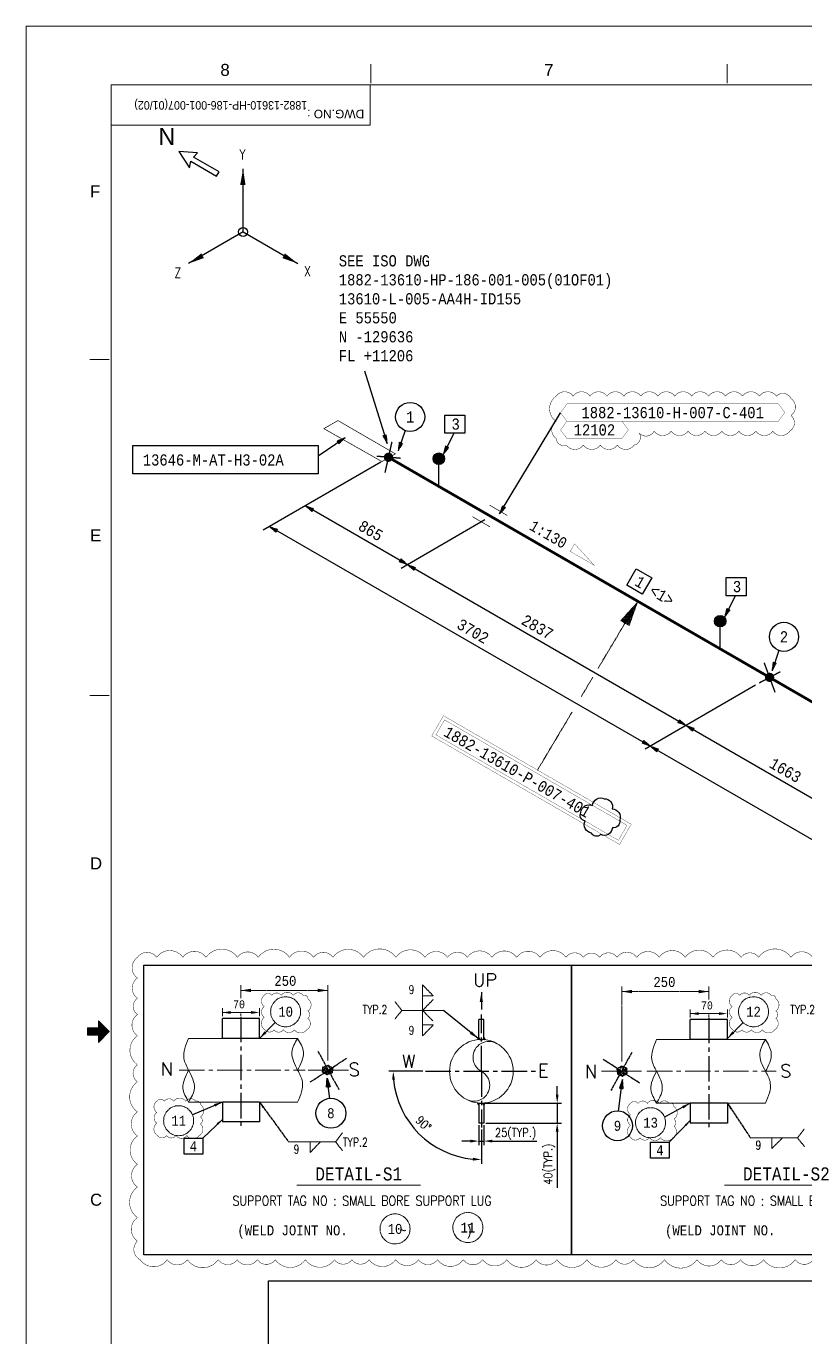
# Model space of a CAD drawing. Header units: inches. Extents: x 1027 to 1868, y 0 to 594.
# Drawn here: x 1027 to 1256.8, y 207.4 to 594 of the extents above; entities that cross this region are included whole.
import ezdxf
from ezdxf.enums import TextEntityAlignment as Align

# ---------------------------------------------------------------- set-up
doc = ezdxf.new("R2010")
doc.units = ezdxf.units.IN
doc.header["$MEASUREMENT"] = 0
for name, pattern in [('CENTER2', [1.125, 0.75, -0.125, 0.125, -0.125]), ('Dashed', [4.18782, 2.09391, -2.09391]), ('Solid', [1, 1, 0])]:
    doc.linetypes.add(name, pattern=pattern)
for name, color, linetype in [('1', 7, 'Continuous'), ('2', 2, 'Continuous'), ('4', 4, 'Continuous'), ('BG 0 -1', 7, 'Continuous'), ('Border', 7, 'Continuous'), ('DIM-LINES', 7, 'Continuous'), ('DIM-TEXT', 7, 'Continuous'), ('FAB', 2, 'Continuous'), ('FITTINGS', 7, 'Continuous'), ('FRAME', 7, 'Continuous'), ('ISO-TEXT', 7, 'Continuous'), ('NOZZLES', 7, 'Continuous'), ('Rev.4', 6, 'Continuous'), ('WELDS', 7, 'Continuous'), ('yellow', 2, 'Continuous')]:
    doc.layers.add(name, color=color, linetype=linetype)
for name, color, linetype, lineweight in [('3', 3, 'Continuous', 30), ('fittingDimension', 2, 'Solid', 13), ('Level 20', 7, 'Continuous', 0), ('materialLabel', 2, 'Solid', 13), ('message', 2, 'Solid', 13), ('spool', 2, 'Solid', 13), ('symbol', 2, 'Solid', 30), ('weldCyanLabel', 4, 'Solid', 13), ('weldDimension', 2, 'Solid', 13), ('weldLabel', 2, 'Solid', 13)]:
    doc.layers.add(name, color=color, linetype=linetype, lineweight=lineweight)
doc.styles.add('Arial', font='arial.ttf')
doc.styles.add('fixedText', font='MONOTXT8.shx', dxfattribs={"width": 0.85})
doc.styles.add('MONOTXT', font='MONOTXT.shx', dxfattribs={"width": 0.8})
doc.styles.add('ROMANS', font='romans.shx', dxfattribs={"width": 0.85})
doc.styles.get("Standard").update_dxf_attribs({"font": 'arial.ttf'})
doc.dimstyles.new('FabISO-VA2', dxfattribs={"dimtxt": 3.05, "dimasz": 2.8, "dimexe": 2, "dimexo": 1, "dimgap": 1.4, "dimtad": 1, "dimdec": 1, "dimdsep": 46, "dimtxsty": 'fixedText', "dimcen": 0, "dimclrd": 4, "dimclre": 2, "dimclrt": 2, "dimadec": 1, "dimazin": 2, "dimtfac": 1, "dimtix": 1, "dimtmove": 0, "dimatfit": 0, "dimfxl": 1, "dimarcsym": 0})
doc.dimstyles.new('ISO-25', dxfattribs={"dimtxt": 2.5, "dimasz": 2.5, "dimexe": 1.25, "dimexo": 0.625, "dimtad": 1, "dimtxsty": 'Standard', "dimcen": 2.5, "dimclre": 4, "dimadec": 0, "dimazin": 0, "dimtfac": 1, "dimtmove": 0, "dimatfit": 3, "dimfxl": 1, "dimarcsym": 0})
doc.dimstyles.get("Standard").update_dxf_attribs({"dimtxt": 0.18, "dimasz": 0.18, "dimexe": 0.18, "dimexo": 0.0625, "dimgap": 0.09, "dimtad": 0, "dimtih": 1, "dimtoh": 1, "dimdec": 4, "dimzin": 0, "dimdsep": 46, "dimtxsty": 'Standard', "dimcen": 0.09, "dimadec": 0, "dimazin": 0, "dimtfac": 1, "dimtdec": 4, "dimtofl": 0, "dimtmove": 0, "dimatfit": 3, "dimfxl": 1, "dimtolj": 1, "dimtzin": 0, "dimarcsym": 0})

msp = doc.modelspace()

# ---------------------------------------------------------------- hatches: boundary and pattern name
at = {"linetype": 'Continuous'}
for points in [[(1148.76, 468.12), (1148.91, 468.11), (1149.06, 468.09), (1149.2, 468.06), (1149.34, 468.02), (1149.48, 467.96), (1149.61, 467.89), (1149.74, 467.81), (1149.85, 467.72), (1149.96, 467.62), (1150.06, 467.51), (1150.15, 467.4), (1150.23, 467.27), (1150.3, 467.14), (1150.36, 467), (1150.4, 466.86), (1150.43, 466.72), (1150.45, 466.57), (1150.46, 466.42), (1150.45, 466.28), (1150.43, 466.13), (1150.4, 465.99), (1150.36, 465.84), (1150.3, 465.71), (1150.23, 465.58), (1150.15, 465.45), (1150.06, 465.34), (1149.96, 465.23), (1149.85, 465.13), (1149.74, 465.04), (1149.61, 464.96), (1149.48, 464.89), (1149.34, 464.83), (1149.2, 464.79), (1149.06, 464.76), (1148.91, 464.74), (1148.76, 464.73), (1148.62, 464.74), (1148.47, 464.76), (1148.33, 464.79), (1148.18, 464.83), (1148.05, 464.89), (1147.92, 464.96), (1147.79, 465.04), (1147.67, 465.13), (1147.57, 465.23), (1147.47, 465.34), (1147.38, 465.45), (1147.3, 465.58), (1147.23, 465.71), (1147.17, 465.84), (1147.13, 465.99), (1147.09, 466.13), (1147.08, 466.28), (1147.07, 466.42), (1147.08, 466.57), (1147.09, 466.72), (1147.13, 466.86), (1147.17, 467), (1147.23, 467.14), (1147.3, 467.27), (1147.38, 467.4), (1147.47, 467.51), (1147.57, 467.62), (1147.67, 467.72), (1147.79, 467.81), (1147.92, 467.89), (1148.05, 467.96), (1148.18, 468.02), (1148.33, 468.06), (1148.47, 468.09), (1148.62, 468.11)], [(1231.8, 420.18), (1231.94, 420.18), (1232.09, 420.16), (1232.24, 420.12), (1232.38, 420.08), (1232.51, 420.02), (1232.64, 419.95), (1232.77, 419.88), (1232.89, 419.79), (1233, 419.69), (1233.1, 419.58), (1233.19, 419.46), (1233.26, 419.33), (1233.33, 419.2), (1233.39, 419.07), (1233.43, 418.93), (1233.47, 418.78), (1233.49, 418.63), (1233.49, 418.49), (1233.49, 418.34), (1233.47, 418.19), (1233.43, 418.05), (1233.39, 417.91), (1233.33, 417.77), (1233.26, 417.64), (1233.19, 417.51), (1233.1, 417.4), (1233, 417.29), (1232.89, 417.19), (1232.77, 417.1), (1232.64, 417.02), (1232.51, 416.95), (1232.38, 416.89), (1232.24, 416.85), (1232.09, 416.82), (1231.94, 416.8), (1231.8, 416.79), (1231.65, 416.8), (1231.5, 416.82), (1231.36, 416.85), (1231.22, 416.89), (1231.08, 416.95), (1230.95, 417.02), (1230.82, 417.1), (1230.71, 417.19), (1230.6, 417.29), (1230.5, 417.4), (1230.41, 417.51), (1230.33, 417.64), (1230.26, 417.77), (1230.2, 417.91), (1230.16, 418.05), (1230.13, 418.19), (1230.11, 418.34), (1230.1, 418.49), (1230.11, 418.63), (1230.13, 418.78), (1230.16, 418.93), (1230.2, 419.07), (1230.26, 419.2), (1230.33, 419.33), (1230.41, 419.46), (1230.5, 419.58), (1230.6, 419.69), (1230.71, 419.79), (1230.82, 419.88), (1230.95, 419.95), (1231.08, 420.02), (1231.22, 420.08), (1231.36, 420.12), (1231.5, 420.16), (1231.65, 420.18)]]:
    msp.add_hatch(color=2, dxfattribs=at).paths.add_polyline_path(points)
h = msp.add_hatch(color=2, dxfattribs=at)
h.paths.add_polyline_path([(1160.18, 295.03), (1160.58, 295.67), (1160.58, 295.51), (1160.85, 295.08, 0.017857)])
h.paths.add_polyline_path([(1162.42, 295.03, 0.017857), (1161.75, 295.08), (1162.02, 295.51), (1162.02, 295.67)])
h = msp.add_hatch(color=2, dxfattribs=at)
h.paths.add_polyline_path([(1160.18, 276.38), (1160.58, 275.74), (1160.58, 275.9), (1160.85, 276.32, -0.017857)])
h.paths.add_polyline_path([(1162.42, 276.38, -0.017857), (1161.75, 276.32), (1162.02, 275.9), (1162.02, 275.74)])
at = {"layer": 'WELDS'}
h = msp.add_hatch(color=2, dxfattribs=at)
edge = h.paths.add_edge_path(flags=0)
edge.add_arc((1133.9, 466.85), 1.38, 180, 540, ccw=False)
h = msp.add_hatch(color=2, dxfattribs=at)
edge = h.paths.add_edge_path(flags=0)
edge.add_arc((1246.37, 401.92), 1.38, 180, 540, ccw=False)

# ---------------------------------------------------------------- linework, layer by layer
at = {"color": 2}
for p, q in [((1148.76, 458.13), (1148.76, 466.03)), ((1231.8, 410.19), (1231.8, 418.1))]:
    msp.add_line(p, q, dxfattribs=at)
at = {"color": 2, "linetype": 'Continuous'}
for p, q in [((1160.58, 295.67), (1160.18, 295.03)), ((1160.58, 295.51), (1160.85, 295.08)), ((1160.58, 295.51), (1160.85, 295.08)), ((1160.85, 295.08), (1161.75, 295.08)), ((1162.02, 295.51), (1161.75, 295.08)), ((1162.02, 295.51), (1161.75, 295.08)), ((1162.02, 295.67), (1162.42, 295.03)), ((1160.58, 275.74), (1160.18, 276.38)), ((1160.58, 275.9), (1160.85, 276.32)), ((1160.58, 275.9), (1160.85, 276.32)), ((1160.85, 276.32), (1161.75, 276.32)), ((1162.02, 275.9), (1161.75, 276.32)), ((1162.02, 275.9), (1161.75, 276.32)), ((1162.02, 275.74), (1162.42, 276.38))]:
    msp.add_line(p, q, dxfattribs=at)
at = {"color": 2, "linetype": 'Continuous', "lineweight": 0}
for p, q in [((1106.87, 252.14), (1143.37, 252.14)), ((1233.08, 252.14), (1269.58, 252.14))]:
    msp.add_line(p, q, dxfattribs=at)
at = {"color": 2}
for points in [[(1061.69, 316.97), (1187.91, 316.97), (1187.91, 231.59), (1061.69, 231.59)], [(1187.91, 316.97), (1314.12, 316.97), (1314.12, 231.59), (1187.91, 231.59)]]:
    msp.add_lwpolyline(points, close=True, dxfattribs=at)
at = {"color": 2, "linetype": 'Continuous'}
for centre in [(1148.76, 466.42), (1231.8, 418.49)]:
    msp.add_circle(centre, 1.7, dxfattribs=at)
at = {"layer": '1', "color": 1, "linetype": 'CENTER2', "ltscale": 10}
for p, q in [((1090.34, 301.81), (1090.34, 269.6)), ((1161.3, 285.7), (1161.3, 302.43)), ((1228.43, 301.47), (1228.43, 269.26)), ((1144.78, 285.7), (1177.82, 285.7)), ((1161.3, 285.7), (1161.3, 269.12))]:
    msp.add_line(p, q, dxfattribs=at)
at = {"layer": '1', "linetype": 'ByBlock', "lineweight": 0}
for p, q in [((1074.92, 295.43), (1107.08, 295.43)), ((1213.01, 295.09), (1245.17, 295.09)), ((1074.92, 276.65), (1107.08, 276.65)), ((1213.01, 276.31), (1245.17, 276.31))]:
    msp.add_line(p, q, dxfattribs=at)
at = {"layer": '1', "color": 1}
msp.add_lwpolyline([(1190.67, 362.09, -0.520567), (1194.12, 364.1, -0.520567), (1197.58, 366.12, -0.520567), (1199.89, 363.12, -0.520567), (1202.12, 359.8, -0.520567), (1199.96, 357.5, -0.520567), (1196.49, 355.52, -0.520567), (1193.76, 355.99, -0.520567), (1191.95, 359.56, -0.520567)], format="xyb", close=True, dxfattribs=at)
at = {"layer": '1', "linetype": 'ByBlock', "lineweight": 0}
msp.add_circle((1161.3, 285.7), 9.39, dxfattribs=at)
for centre, start, end in [((1163.54, 289.83), 58.4839, 241.5161), ((1159.06, 281.57), 238.4839, 61.5161)]:
    msp.add_arc(centre, 4.7, start, end, dxfattribs=at)
for points in [[(1074.92, 295.43), (1073.51, 289.5), (1074.92, 286.04), (1076.61, 280.74), (1074.92, 276.65)], [(1107.08, 276.65), (1108.49, 282.58), (1107.08, 286.04), (1105.39, 291.33), (1107.08, 295.43)], [(1213.01, 295.09), (1211.6, 289.16), (1213.01, 285.7), (1214.7, 280.41), (1213.01, 276.31)], [(1245.17, 276.31), (1246.58, 282.24), (1245.17, 285.7), (1243.47, 291), (1245.17, 295.09)]]:
    msp.add_spline(points, degree=3, dxfattribs=at)
for points in [[(1107.08, 286.04), (1108, 287.77), (1109.65, 291.03), (1107.87, 294.08), (1107.08, 295.43)], [(1245.17, 285.7), (1246.08, 287.44), (1247.74, 290.7), (1245.96, 293.74), (1245.17, 295.09)], [(1074.92, 286.04), (1074.01, 284.3), (1072.35, 281.04), (1074.13, 278), (1074.92, 276.65)], [(1213.01, 285.7), (1212.09, 283.97), (1210.44, 280.71), (1212.22, 277.66), (1213.01, 276.31)]]:
    msp.add_open_spline(points, degree=3, knots=[1.177559, 1.177559, 1.177559, 1.177559, 1.843458, 2.374059, 2.374059, 2.374059, 2.374059], dxfattribs=at)
at = {"layer": '2', "color": 4}
for p, q in [((1166.67, 450.12), (1184.64, 479.97)), ((1144.01, 285.7), (1134.02, 285.7)), ((1183.68, 278.81), (1183.68, 281.31)), ((1161.93, 276.31), (1184.93, 276.31)), ((1183.68, 276.31), (1183.68, 270.43)), ((1160.58, 269.8), (1160.58, 263.87)), ((1161.3, 268.5), (1161.3, 258.42)), ((1162.02, 269.8), (1162.02, 263.87)), ((1162.64, 270.43), (1184.93, 270.43)), ((1183.68, 267.93), (1183.68, 251.36)), ((1158.08, 265.12), (1155.58, 265.12)), ((1160.58, 265.12), (1162.02, 265.12)), ((1164.52, 265.12), (1177.66, 265.12))]:
    msp.add_line(p, q, dxfattribs=at)
at = {"layer": '2', "color": 2}
for p, q in [((1131.59, 465.36), (1096.87, 445.31)), ((1162.33, 448.35), (1137.6, 434.07)), ((1242.21, 399.58), (1209.6, 380.76))]:
    msp.add_line(p, q, dxfattribs=at)
at = {"layer": '2', "color": 4}
for points in [[(1150.54, 479.3), (1156.44, 479.3), (1156.44, 473.93), (1150.54, 473.93)], [(1207.01, 433.93), (1211.58, 431.29), (1208.8, 426.49), (1204.23, 429.12)], [(1233.58, 431.36), (1239.48, 431.36), (1239.48, 425.99), (1233.58, 425.99)]]:
    msp.add_lwpolyline(points, close=True, dxfattribs=at)
at = {"layer": '2', "color": 2}
msp.add_lwpolyline([(1058.44, 470.27), (1113.12, 470.27), (1113.12, 461.92), (1058.44, 461.92)], close=True, dxfattribs=at)
at = {"layer": '2', "color": 4}
for centre in [(1140.29, 478.74), (1250.61, 413.87)]:
    msp.add_circle(centre, 4.29, dxfattribs=at)
msp.add_arc((1161.3, 285.7), 26.03, 185.5045, 264.4955, dxfattribs=at)
for points in [[(1134.97, 283.19), (1135.8, 283.23), (1135.27, 285.7)], [(1183.26, 278.81), (1184.09, 278.81), (1183.68, 276.31)], [(1183.26, 267.93), (1184.09, 267.93), (1183.68, 270.43)], [(1158.08, 265.54), (1158.08, 264.7), (1160.58, 265.12)], [(1164.52, 265.54), (1164.52, 264.7), (1162.02, 265.12)], [(1158.82, 260.21), (1158.78, 259.37), (1161.3, 259.67)]]:
    msp.add_solid(points, dxfattribs=at)
at = {"layer": '3'}
for p, q in [((1084.86, 295.43), (1084.86, 301.31)), ((1095.83, 301.31), (1084.86, 301.31)), ((1095.83, 295.43), (1095.83, 301.31)), ((1160.58, 295.51), (1160.58, 300.98)), ((1162.02, 300.98), (1160.58, 300.98)), ((1162.02, 295.51), (1162.02, 300.98)), ((1222.95, 295.09), (1222.95, 300.98)), ((1233.92, 300.98), (1222.95, 300.98)), ((1233.92, 295.09), (1233.92, 300.98)), ((1095.83, 295.43), (1084.86, 295.43)), ((1233.92, 295.09), (1222.95, 295.09)), ((1095.83, 276.65), (1084.86, 276.65)), ((1084.86, 276.65), (1084.86, 270.76)), ((1095.83, 276.65), (1095.83, 270.76)), ((1160.58, 275.9), (1160.58, 270.43)), ((1162.02, 275.9), (1162.02, 270.43)), ((1233.92, 276.31), (1222.95, 276.31)), ((1222.95, 276.31), (1222.95, 270.43)), ((1233.92, 276.31), (1233.92, 270.43)), ((1095.83, 270.76), (1084.86, 270.76)), ((1162.02, 270.43), (1160.58, 270.43)), ((1233.92, 270.43), (1222.95, 270.43))]:
    msp.add_line(p, q, dxfattribs=at)
at = {"layer": '4', "color": 2}
msp.add_lwpolyline([(1098.52, 223.9), (1409.97, 223.9), (1409.97, 96.43), (1098.52, 96.43)], close=True, dxfattribs=at)
at = {"layer": 'BG 0 -1', "color": 7, "linetype": 'Continuous', "lineweight": 9}
for p, q in [((1026.97, 0), (1026.97, 594)), ((1026.97, 594), (1867.97, 594)), ((1128.67, 577.17), (1128.67, 582.83)), ((1233.8, 577.17), (1233.8, 582.83)), ((1842.9, 576.75), (1052.09, 576.75)), ((1052.09, 576.75), (1052.09, 18.11)), ((1128.5, 564.78), (1128.5, 576.75)), ((1128.5, 564.78), (1052.09, 564.78)), ((1051.46, 495.71), (1045.8, 495.71)), ((1051.46, 396.57), (1045.8, 396.57)), ((1045.11, 296.95), (1046.64, 298.49)), ((1045.11, 296.83), (1046.77, 298.49)), ((1045.11, 296.7), (1046.89, 298.49)), ((1045.11, 296.58), (1047.02, 298.49)), ((1045.11, 296.45), (1047.14, 298.49)), ((1045.11, 298.49), (1045.11, 296.37)), ((1045.11, 298.45), (1045.14, 298.49)), ((1045.11, 298.33), (1045.27, 298.49)), ((1045.11, 298.2), (1045.39, 298.49)), ((1045.11, 298.08), (1045.52, 298.49)), ((1045.11, 297.95), (1045.64, 298.49)), ((1045.11, 297.83), (1045.77, 298.49)), ((1045.11, 297.7), (1045.89, 298.49)), ((1045.11, 297.58), (1046.02, 298.49)), ((1045.11, 297.45), (1046.14, 298.49)), ((1045.11, 297.33), (1046.27, 298.49)), ((1045.11, 297.2), (1046.39, 298.49)), ((1045.11, 297.08), (1046.52, 298.49)), ((1048.29, 298.49), (1045.11, 298.49)), ((1045.15, 296.37), (1047.27, 298.49)), ((1045.27, 296.37), (1047.4, 298.49)), ((1045.4, 296.37), (1047.52, 298.49)), ((1045.52, 296.37), (1047.65, 298.49)), ((1045.65, 296.37), (1047.77, 298.49)), ((1045.77, 296.37), (1047.9, 298.49)), ((1045.9, 296.37), (1048.02, 298.49)), ((1046.02, 296.37), (1048.15, 298.49)), ((1046.15, 296.37), (1048.27, 298.49)), ((1046.27, 296.37), (1049.4, 299.5)), ((1046.4, 296.37), (1049.47, 299.43)), ((1046.52, 296.37), (1049.53, 299.37)), ((1046.65, 296.37), (1049.59, 299.31)), ((1046.77, 296.37), (1049.65, 299.25)), ((1046.9, 296.37), (1049.72, 299.18)), ((1047.02, 296.37), (1049.78, 299.12)), ((1047.15, 296.37), (1049.84, 299.06)), ((1047.27, 296.37), (1049.9, 299)), ((1047.4, 296.37), (1049.97, 298.93)), ((1047.52, 296.37), (1050.03, 298.87)), ((1047.65, 296.37), (1050.09, 298.81)), ((1047.77, 296.37), (1050.15, 298.75)), ((1047.9, 296.37), (1050.22, 298.68)), ((1048.02, 296.37), (1050.28, 298.62)), ((1048.15, 296.37), (1050.34, 298.56)), ((1048.27, 296.37), (1050.41, 298.5)), ((1048.29, 300.61), (1051.48, 297.43)), ((1048.29, 298.49), (1048.29, 300.61)), ((1048.29, 300.51), (1048.34, 300.56)), ((1048.29, 300.39), (1048.4, 300.5)), ((1048.29, 300.26), (1048.47, 300.43)), ((1048.29, 300.14), (1048.53, 300.37)), ((1048.29, 300.01), (1048.59, 300.31)), ((1048.29, 299.89), (1048.65, 300.25)), ((1048.29, 299.76), (1048.72, 300.18)), ((1048.29, 299.63), (1048.78, 300.12)), ((1048.29, 299.51), (1048.84, 300.06)), ((1048.29, 299.38), (1048.9, 300)), ((1048.29, 299.26), (1048.97, 299.93)), ((1048.29, 299.13), (1049.03, 299.87)), ((1048.29, 299.01), (1049.09, 299.81)), ((1048.29, 298.88), (1049.15, 299.75)), ((1048.29, 298.76), (1049.22, 299.68)), ((1048.29, 298.63), (1049.28, 299.62)), ((1048.29, 298.51), (1049.34, 299.56)), ((1048.29, 296.26), (1050.47, 298.43)), ((1048.29, 296.13), (1050.53, 298.37)), ((1048.29, 296.01), (1050.59, 298.31)), ((1048.29, 295.88), (1050.66, 298.25)), ((1048.29, 295.76), (1050.72, 298.18)), ((1048.29, 295.63), (1050.78, 298.12)), ((1048.29, 295.51), (1050.84, 298.06)), ((1048.29, 295.38), (1050.91, 298)), ((1048.29, 295.26), (1050.97, 297.93)), ((1048.29, 295.13), (1051.03, 297.87)), ((1048.29, 295.01), (1051.09, 297.81)), ((1048.29, 294.88), (1051.16, 297.75)), ((1048.29, 296.37), (1045.11, 296.37)), ((1048.29, 294.76), (1051.22, 297.68)), ((1048.29, 294.63), (1051.28, 297.62)), ((1048.29, 294.51), (1051.34, 297.56)), ((1048.29, 294.38), (1051.41, 297.5)), ((1048.29, 294.26), (1051.47, 297.43)), ((1051.48, 297.43), (1048.29, 294.24)), ((1048.29, 294.24), (1048.29, 296.37))]:
    msp.add_line(p, q, dxfattribs=at)
at = {"layer": 'DIM-LINES', "color": 4}
for p, q in [((1126.77, 492.35), (1133.48, 470.93)), ((1113.12, 467.22), (1121.08, 472.64)), ((1138.77, 474.73), (1136.78, 468.73)), ((1153.21, 473.93), (1150.08, 467.72)), ((1578.29, 181.88), (1109.39, 452.54)), ((1567.8, 175.83), (1098.77, 446.41)), ((1236.24, 425.99), (1233.11, 419.78)), ((1249.09, 409.86), (1247.09, 403.86))]:
    msp.add_line(p, q, dxfattribs=at)
at = {"layer": 'FITTINGS', "color": 2, "linetype": 'Dashed', "const_width": 0.2}
msp.add_lwpolyline([(1118.97, 477.67), (1135.93, 467.85), (1131.97, 465.57), (1114.82, 475.29), (1118.97, 477.67)], dxfattribs=at)
at = {"layer": 'FITTINGS', "color": 2, "linetype": 'ByBlock', "const_width": 0.2}
for points in [[(1163.71, 452.74), (1168.96, 449.65)], [(1163.85, 446.32), (1158.65, 449.33)]]:
    msp.add_lwpolyline(points, dxfattribs=at)
at = {"layer": 'FRAME', "color": 2, "linetype": 'Continuous', "lineweight": 30}
for p, q in [((1071.97, 557), (1075.17, 552.2)), ((1077.57, 556.6), (1071.97, 557)), ((1075.17, 552.2), (1075.57, 554.2)), ((1075.57, 554.2), (1083.17, 549.8)), ((1076.37, 555.4), (1077.57, 556.6)), ((1083.97, 551), (1076.37, 555.4)), ((1083.17, 549.8), (1083.97, 551)), ((1090.99, 533.3), (1090.99, 551.91)), ((1090.99, 533.3), (1090.99, 551.91)), ((1090.99, 533.3), (1074.87, 523.99)), ((1090.99, 533.3), (1074.87, 523.99)), ((1090.99, 533.3), (1107.11, 523.99)), ((1090.99, 533.3), (1107.11, 523.99))]:
    msp.add_line(p, q, dxfattribs=at)
at = {"layer": 'FRAME', "color": 4, "linetype": 'ByBlock'}
msp.add_lwpolyline([(1188.8, 441.33, 0.08, 0.08, 0), (1187.53, 439.06, 0.08, 0.08, 0), (1194.58, 435.01, 0.08, 0.08, 0)], format="xyseb", close=True, dxfattribs=at)
at = {"layer": 'FRAME', "color": 2, "linetype": 'Continuous', "lineweight": 30}
msp.add_circle((1090.99, 533.3), 1.33, dxfattribs=at)
msp.add_circle((1090.99, 533.3), 1.33, dxfattribs=at)
for points in [[(1090.12, 547.17), (1091.7, 547.14), (1090.99, 551.91)], [(1090.12, 547.17), (1091.7, 547.14), (1090.99, 551.91)], [(1079.41, 525.6), (1078.64, 526.99), (1074.87, 523.99)], [(1079.41, 525.6), (1078.64, 526.99), (1074.87, 523.99)], [(1102.57, 525.6), (1103.34, 526.99), (1107.11, 523.99)], [(1102.57, 525.6), (1103.34, 526.99), (1107.11, 523.99)]]:
    msp.add_solid(points, dxfattribs=at)
at = {"layer": 'ISO-TEXT', "color": 2, "linetype": 'ByBlock', "const_width": 0.08, "flags": 128}
for points in [[(1186.54, 477.47), (1184.64, 479.97), (1186.54, 482.57), (1248.97, 482.57), (1250.87, 480.07), (1248.97, 477.47)], [(1186.54, 472.37), (1184.64, 474.87), (1186.54, 477.47), (1202.8, 477.47), (1204.7, 474.97), (1202.8, 472.37)], [(1146.66, 384.63), (1150.11, 390.6), (1205.53, 358.6), (1202.08, 352.63)], [(1147.89, 384.96), (1150.44, 389.37), (1204.3, 358.27), (1201.75, 353.86)]]:
    msp.add_lwpolyline(points, close=True, dxfattribs=at)
at = {"layer": 'Level 20', "color": 1, "linetype": 'CENTER2', "lineweight": 13, "ltscale": 10}
for p, q in [((1072.09, 286.04), (1109.31, 286.04)), ((1210.18, 285.7), (1248.35, 285.7))]:
    msp.add_line(p, q, dxfattribs=at)
at = {"layer": 'Level 20', "color": 2, "lineweight": 13, "ltscale": 10}
for p, q in [((1122.05, 286.04), (1110.23, 286.04)), ((1196.73, 285.7), (1208.54, 285.7))]:
    msp.add_line(p, q, dxfattribs=at)
at = {"layer": 'materialLabel', "color": 4}
for p, q in [((1090.34, 307.24), (1090.34, 311.07)), ((1090.34, 309.57), (1116.02, 309.57)), ((1116.02, 288.9), (1116.02, 311.07)), ((1143.98, 303.68), (1143.98, 311.18)), ((1143.98, 311.18), (1147.1, 307.99)), ((1202.76, 288.57), (1202.76, 310.73)), ((1228.43, 306.9), (1228.43, 310.73)), ((1137.84, 303.68), (1135.77, 306.31)), ((1147.1, 307.99), (1143.98, 307.99)), ((1143.98, 303.68), (1147.1, 306.87)), ((1228.43, 309.23), (1202.76, 309.23)), ((1084.86, 301.94), (1084.86, 304.31)), ((1084.86, 303.06), (1093.33, 303.06)), ((1090.34, 302.77), (1090.34, 302.03)), ((1095.83, 301.94), (1095.83, 304.31)), ((1137.84, 303.68), (1135.77, 301.05)), ((1150.12, 303.68), (1137.84, 303.68)), ((1143.98, 303.68), (1143.98, 296.19)), ((1143.98, 303.68), (1147.1, 300.49)), ((1222.95, 301.6), (1222.95, 303.98)), ((1222.95, 302.73), (1231.42, 302.73)), ((1228.43, 302.43), (1228.43, 301.69)), ((1233.92, 301.6), (1233.92, 303.98)), ((1143.98, 296.19), (1147.1, 299.38)), ((1147.1, 299.38), (1143.98, 299.38)), ((1118.28, 264.91), (1120.35, 267.54)), ((1254.59, 266.1), (1256.66, 268.73)), ((1118.28, 264.91), (1104.38, 264.91)), ((1110.74, 264.91), (1110.74, 261.72)), ((1110.74, 261.72), (1113.86, 264.91)), ((1118.28, 264.91), (1120.35, 262.28)), ((1254.59, 266.1), (1240.69, 266.1)), ((1247.05, 266.1), (1247.05, 262.91)), ((1247.05, 262.91), (1250.17, 266.1)), ((1254.59, 266.1), (1256.66, 263.47))]:
    msp.add_line(p, q, dxfattribs=at)
for points in [[(1093.34, 310.07), (1093.34, 309.07), (1090.34, 309.57)], [(1113.02, 310.07), (1113.02, 309.07), (1116.02, 309.57)], [(1205.76, 309.73), (1205.76, 308.73), (1202.76, 309.23)], [(1225.43, 309.73), (1225.43, 308.73), (1228.43, 309.23)], [(1087.36, 303.48), (1087.36, 302.64), (1084.86, 303.06)], [(1093.33, 303.48), (1093.33, 302.64), (1095.83, 303.06)], [(1225.45, 303.14), (1225.45, 302.31), (1222.95, 302.73)], [(1231.42, 303.14), (1231.42, 302.31), (1233.92, 302.73)]]:
    msp.add_solid(points, dxfattribs=at)
at = {"layer": 'NOZZLES', "const_width": 0.8}
msp.add_lwpolyline([(1602.79, 196.17), (1133.98, 466.78)], dxfattribs=at)
at = {"layer": 'Rev.4', "color": 1, "const_width": 0.132}
for points in [[(1183.37, 484.87, -0.520567), (1188.37, 484.87, -0.520567), (1193.37, 484.87, -0.520567), (1198.37, 484.87, -0.520567), (1203.37, 484.87, -0.520567), (1208.37, 484.87, -0.520567), (1213.37, 484.87, -0.520567), (1218.37, 484.87, -0.520567), (1223.37, 484.87, -0.520567), (1228.37, 484.87, -0.520567), (1233.37, 484.87, -0.520567), (1238.37, 484.87, -0.520567), (1243.37, 484.87, -0.520567), (1248.37, 484.87, -0.520567), (1252.68, 484.18, -0.520567), (1252.68, 479.18, -0.520567), (1252.3, 474.55, -0.520567), (1247.3, 474.55, -0.520567), (1242.3, 474.55, -0.520567), (1237.3, 474.55, -0.520567), (1232.3, 474.55, -0.520567), (1227.3, 474.55, -0.520567), (1222.3, 474.55, -0.520567), (1217.3, 474.55, -0.520567), (1212.3, 474.55, -0.520567), (1207.88, 473.98, -0.520567), (1206.41, 470.45, -0.520567), (1201.41, 470.45, -0.520567), (1196.41, 470.45, -0.520567), (1191.41, 470.45, -0.520567), (1186.41, 470.45, -0.520567), (1183.37, 472.41, -0.520567), (1183.37, 477.41, -0.520567), (1183.37, 484.87, -0.520567)], [(1259.26, 230.14, -0.520567), (1253.93, 230.14, -0.520567), (1244.58, 230.14, -0.520567), (1237.77, 230.14, -0.520567), (1232.11, 230.14, -0.520567), (1224.93, 230.14, -0.520567), (1215.36, 230.14, -0.520567), (1206.16, 230.14, -0.520567), (1201.03, 230.14, -0.520567), (1192.46, 230.14, -0.520567), (1183.56, 230.14, -0.520567), (1177.48, 230.14, -0.520567), (1168.79, 230.14, -0.520567), (1161.71, 230.14, -0.520567), (1155.97, 230.14, -0.520567), (1148.34, 230.14, -0.520567), (1142.76, 230.14, -0.520567), (1136.01, 230.14, -0.520567), (1128.2, 230.14, -0.520567), (1123.09, 230.14, -0.520567), (1117.96, 230.14, -0.520567), (1109.35, 230.14, -0.520567), (1100.48, 230.14, -0.520567), (1095.16, 230.14, -0.520567), (1089.24, 230.14, -0.520567), (1083.65, 230.14, -0.520567), (1074.53, 230.14, -0.520567), (1068.59, 230.14, -0.520567), (1060.59, 230.14, -0.520567), (1059.81, 235.61, -0.520567), (1059.81, 242.58, -0.520567), (1059.81, 251.55, -0.520567), (1059.81, 258.29, -0.520567), (1059.81, 266.64, -0.520567), (1059.81, 273.73, -0.520567), (1059.81, 282.61, -0.520567), (1059.81, 287.63, -0.520567), (1059.81, 296.18, -0.520567), (1059.81, 302.44, -0.520567), (1059.81, 307.26, -0.520567), (1059.81, 313.22, -0.520567), (1059.81, 319.32, -0.520567), (1065.48, 319.32, -0.520567), (1073.2, 319.32, -0.520567), (1080.04, 319.32, -0.520567), (1089.31, 319.32, -0.520567), (1095.46, 319.32, -0.520567), (1104.68, 319.32, -0.520567), (1111.81, 319.32, -0.520567), (1117.5, 319.32, -0.520567), (1126.54, 319.32, -0.520567), (1136.09, 319.32, -0.520567), (1144.64, 319.32, -0.520567), (1151.3, 319.32, -0.520567), (1157.14, 319.32, -0.520567), (1164.46, 319.32, -0.520567), (1171.72, 319.32, -0.520567), (1178.61, 319.32, -0.520567), (1186.29, 319.32, -0.520567), (1191.41, 319.32, -0.520567), (1196.21, 319.32, -0.520567), (1201.34, 319.32, -0.520567), (1207.16, 319.32, -0.520567), (1213.77, 319.32, -0.520567), (1221.47, 319.32, -0.520567), (1229.66, 319.32, -0.520567), (1237.98, 319.32, -0.520567), (1243.13, 319.32, -0.520567), (1252.69, 319.32, -0.520567), (1259.06, 319.32, -0.520567)]]:
    msp.add_lwpolyline(points, format="xyb", dxfattribs=at)
for points in [[(1097.25, 308.1, -0.520567), (1099.49, 308.1, -0.520567), (1102.25, 308.1, -0.520567), (1105.78, 308.1, -0.520567), (1108.71, 308.1, -0.520567), (1110.11, 307.11, -0.520567), (1110.11, 303.48, -0.520567), (1110.11, 301.35, -0.520567), (1109.78, 297.98, -0.520567), (1106.12, 297.98, -0.520567), (1102.9, 297.98, -0.520567), (1100.1, 297.98, -0.520567), (1097.41, 297.98, -0.520567), (1097.25, 301.64, -0.520567), (1097.25, 304.8, -0.520567)], [(1235.34, 308.1, -0.520567), (1237.58, 308.1, -0.520567), (1240.34, 308.1, -0.520567), (1243.86, 308.1, -0.520567), (1246.8, 308.1, -0.520567), (1248.2, 307.11, -0.520567), (1248.2, 303.48, -0.520567), (1248.2, 301.35, -0.520567), (1247.87, 297.98, -0.520567), (1244.21, 297.98, -0.520567), (1240.99, 297.98, -0.520567), (1238.19, 297.98, -0.520567), (1235.5, 297.98, -0.520567), (1235.34, 301.64, -0.520567), (1235.34, 304.8, -0.520567)], [(1065.53, 276.88, -0.520567), (1067.77, 276.88, -0.520567), (1070.53, 276.88, -0.520567), (1074.06, 276.88, -0.520567), (1076.99, 276.88, -0.520567), (1078.4, 275.9, -0.520567), (1078.4, 272.26, -0.520567), (1078.4, 270.14, -0.520567), (1078.06, 266.77, -0.520567), (1074.4, 266.77, -0.520567), (1071.18, 266.77, -0.520567), (1068.38, 266.77, -0.520567), (1065.7, 266.77, -0.520567), (1065.53, 270.42, -0.520567), (1065.53, 273.58, -0.520567)], [(1205.29, 276.23, -0.520567), (1207.53, 276.23, -0.520567), (1210.29, 276.23, -0.520567), (1213.82, 276.23, -0.520567), (1216.75, 276.23, -0.520567), (1218.16, 275.25, -0.520567), (1218.16, 271.61, -0.520567), (1218.16, 269.49, -0.520567), (1217.82, 266.12, -0.520567), (1214.16, 266.12, -0.520567), (1210.94, 266.12, -0.520567), (1208.14, 266.12, -0.520567), (1205.45, 266.12, -0.520567), (1205.29, 269.77, -0.520567), (1205.29, 272.93, -0.520567)]]:
    msp.add_lwpolyline(points, format="xyb", close=True, dxfattribs=at)
at = {"layer": 'spool', "color": 4, "flags": 128}
msp.add_lwpolyline([(1207.28, 423.92), (1204.91, 417.21), (1202.51, 418.64), (1207.28, 423.92), (1206.57, 422.72), (1204.67, 417.36), (1202.75, 418.5), (1206.57, 422.72), (1205.86, 421.52), (1204.43, 417.5), (1202.99, 418.36), (1205.86, 421.52), (1205.14, 420.33), (1204.19, 417.64), (1203.23, 418.21), (1205.14, 420.33), (1204.43, 419.13), (1203.95, 417.79), (1203.47, 418.07), (1204.43, 419.13)], dxfattribs=at)
at = {"layer": 'symbol', "flags": 128}
for points in [[(1113.08, 291.6), (1119.23, 280.38)], [(1205.69, 291.27), (1199.54, 280.05)], [(1110.8, 282.56), (1121.51, 289.55)], [(1115.85, 285.36), (1114.42, 285.5), (1114.56, 286.97), (1116.06, 287.53), (1117.45, 286.69), (1117.3, 285.22), (1115.78, 284.65), (1114.42, 285.5), (1116.06, 287.53), (1117.3, 285.22), (1114.56, 286.97), (1115.78, 284.65), (1117.45, 286.69), (1115.85, 285.36)], [(1207.98, 282.23), (1197.26, 289.21)], [(1202.92, 285.02), (1204.35, 285.16), (1204.21, 286.63), (1202.71, 287.2), (1201.33, 286.35), (1201.47, 284.88), (1202.99, 284.32), (1204.35, 285.16), (1202.71, 287.2), (1201.47, 284.88), (1204.21, 286.63), (1202.99, 284.32), (1201.33, 286.35), (1202.92, 285.02)]]:
    msp.add_lwpolyline(points, dxfattribs=at)
at = {"layer": 'weldCyanLabel'}
for p, q in [((1207.28, 423.92), (1195.73, 404.54)), ((1194.19, 401.95), (1190.78, 396.23)), ((1188.07, 391.68), (1177.87, 374.57))]:
    msp.add_line(p, q, dxfattribs=at)
for centre in [(1103.54, 303.28), (1241.63, 303.28), (1071.96, 271.14), (1211.24, 270.55), (1135.82, 239.21), (1157.33, 239.62)]:
    msp.add_circle(centre, 4.43, dxfattribs=at)
at = {"layer": 'weldDimension', "color": 4, "flags": 128}
for points in [[(1121.08, 472.64), (1118.73, 471.68), (1119.28, 470.85), (1121.08, 472.64), (1120.67, 472.37), (1118.78, 471.59), (1119.22, 470.93), (1120.67, 472.37), (1120.25, 472.09), (1118.84, 471.51), (1119.17, 471.01), (1120.25, 472.09), (1119.83, 471.81), (1118.89, 471.43), (1119.11, 471.1), (1119.83, 471.81), (1119.42, 471.54), (1118.95, 471.35), (1119.06, 471.18), (1119.42, 471.54)], [(1133.48, 470.93), (1133.22, 473.45), (1132.27, 473.16), (1133.48, 470.93), (1133.33, 471.4), (1133.12, 473.42), (1132.36, 473.19), (1133.33, 471.4), (1133.19, 471.88), (1133.03, 473.39), (1132.46, 473.22), (1133.19, 471.88), (1133.04, 472.35), (1132.93, 473.36), (1132.55, 473.25), (1133.04, 472.35), (1132.89, 472.83), (1132.84, 473.34), (1132.65, 473.28), (1132.89, 472.83)], [(1136.78, 468.73), (1138.04, 470.94), (1137.09, 471.26), (1136.78, 468.73), (1136.93, 469.21), (1137.94, 470.97), (1137.18, 471.22), (1136.93, 469.21), (1137.09, 469.68), (1137.85, 471), (1137.28, 471.19), (1137.09, 469.68), (1137.25, 470.15), (1137.75, 471.04), (1137.37, 471.16), (1137.25, 470.15), (1137.41, 470.63), (1137.66, 471.07), (1137.47, 471.13), (1137.41, 470.63)], [(1150.08, 467.72), (1151.65, 469.72), (1150.76, 470.17), (1150.08, 467.72), (1150.3, 468.16), (1151.56, 469.77), (1150.84, 470.12), (1150.3, 468.16), (1150.53, 468.61), (1151.47, 469.81), (1150.93, 470.08), (1150.53, 468.61), (1150.75, 469.06), (1151.38, 469.86), (1151.02, 470.04), (1150.75, 469.06), (1150.98, 469.5), (1151.29, 469.9), (1151.11, 469.99), (1150.98, 469.5)], [(1109.39, 452.54), (1111.8, 451.73), (1111.3, 450.86), (1109.39, 452.54), (1109.82, 452.29), (1111.75, 451.64), (1111.35, 450.95), (1109.82, 452.29), (1110.25, 452.04), (1111.7, 451.55), (1111.4, 451.03), (1110.25, 452.04), (1110.68, 451.79), (1111.65, 451.47), (1111.45, 451.12), (1110.68, 451.79), (1111.11, 451.54), (1111.6, 451.38), (1111.5, 451.21), (1111.11, 451.54)], [(1166.67, 450.12), (1167.53, 452.51), (1168.38, 451.99), (1166.67, 450.12), (1166.93, 450.54), (1167.62, 452.46), (1168.3, 452.05), (1166.93, 450.54), (1167.19, 450.97), (1167.7, 452.41), (1168.21, 452.1), (1167.19, 450.97), (1167.44, 451.4), (1167.79, 452.35), (1168.13, 452.15), (1167.44, 451.4), (1167.7, 451.82), (1167.87, 452.3), (1168.04, 452.2), (1167.7, 451.82)], [(1098.76, 446.41), (1101.17, 445.59), (1100.67, 444.73), (1098.76, 446.41), (1099.2, 446.16), (1101.12, 445.51), (1100.72, 444.81), (1099.2, 446.16), (1099.63, 445.91), (1101.07, 445.42), (1100.77, 444.9), (1099.63, 445.91), (1100.06, 445.66), (1101.02, 445.33), (1100.82, 444.99), (1100.06, 445.66), (1100.49, 445.41), (1100.97, 445.25), (1100.87, 445.07), (1100.49, 445.41)], [(1139.5, 435.16), (1137.59, 436.84), (1137.09, 435.98), (1139.5, 435.16), (1139.07, 435.41), (1137.54, 436.76), (1137.14, 436.07), (1139.07, 435.41), (1138.64, 435.66), (1137.49, 436.67), (1137.19, 436.15), (1138.64, 435.66), (1138.2, 435.91), (1137.44, 436.58), (1137.24, 436.24), (1138.2, 435.91), (1137.77, 436.16), (1137.39, 436.5), (1137.29, 436.32), (1137.77, 436.16)], [(1139.5, 435.16), (1141.91, 434.35), (1141.41, 433.49), (1139.5, 435.16), (1139.93, 434.92), (1141.86, 434.26), (1141.46, 433.57), (1139.93, 434.92), (1140.36, 434.67), (1141.81, 434.18), (1141.51, 433.66), (1140.36, 434.67), (1140.79, 434.42), (1141.76, 434.09), (1141.56, 433.75), (1140.79, 434.42), (1141.23, 434.17), (1141.71, 434), (1141.61, 433.83), (1141.23, 434.17)], [(1233.11, 419.78), (1234.68, 421.78), (1233.79, 422.23), (1233.11, 419.78), (1233.34, 420.23), (1234.59, 421.83), (1233.88, 422.19), (1233.34, 420.23), (1233.56, 420.67), (1234.5, 421.87), (1233.97, 422.14), (1233.56, 420.67), (1233.78, 421.12), (1234.41, 421.92), (1234.05, 422.1), (1233.78, 421.12), (1234.01, 421.56), (1234.32, 421.96), (1234.14, 422.05), (1234.01, 421.56)], [(1247.09, 403.86), (1248.35, 406.07), (1247.41, 406.39), (1247.09, 403.86), (1247.25, 404.34), (1248.26, 406.1), (1247.5, 406.35), (1247.25, 404.34), (1247.41, 404.81), (1248.16, 406.13), (1247.6, 406.32), (1247.41, 404.81), (1247.56, 405.28), (1248.07, 406.16), (1247.69, 406.29), (1247.56, 405.28), (1247.72, 405.75), (1247.97, 406.2), (1247.78, 406.26), (1247.72, 405.75)], [(1221.69, 387.73), (1219.78, 389.41), (1219.28, 388.55), (1221.69, 387.73), (1221.26, 387.98), (1219.73, 389.33), (1219.33, 388.63), (1221.26, 387.98), (1220.83, 388.23), (1219.68, 389.24), (1219.38, 388.72), (1220.83, 388.23), (1220.39, 388.48), (1219.63, 389.15), (1219.43, 388.81), (1220.39, 388.48), (1219.96, 388.73), (1219.58, 389.07), (1219.48, 388.89), (1219.96, 388.73)], [(1221.69, 387.73), (1224.1, 386.92), (1223.6, 386.06), (1221.69, 387.73), (1222.12, 387.49), (1224.05, 386.83), (1223.65, 386.14), (1222.12, 387.49), (1222.55, 387.24), (1224, 386.75), (1223.7, 386.23), (1222.55, 387.24), (1222.98, 386.99), (1223.95, 386.66), (1223.75, 386.32), (1222.98, 386.99), (1223.42, 386.74), (1223.9, 386.57), (1223.8, 386.4), (1223.42, 386.74)], [(1211.14, 381.64), (1209.23, 383.32), (1208.73, 382.46), (1211.14, 381.64), (1210.71, 381.89), (1209.18, 383.24), (1208.78, 382.54), (1210.71, 381.89), (1210.28, 382.14), (1209.13, 383.15), (1208.83, 382.63), (1210.28, 382.14), (1209.84, 382.39), (1209.08, 383.06), (1208.88, 382.72), (1209.84, 382.39), (1209.41, 382.64), (1209.03, 382.98), (1208.93, 382.8), (1209.41, 382.64)], [(1211.14, 381.64), (1213.55, 380.83), (1213.05, 379.97), (1211.14, 381.64), (1211.57, 381.39), (1213.5, 380.74), (1213.1, 380.05), (1211.57, 381.39), (1212, 381.15), (1213.45, 380.66), (1213.15, 380.14), (1212, 381.15), (1212.43, 380.9), (1213.4, 380.57), (1213.2, 380.23), (1212.43, 380.9), (1212.87, 380.65), (1213.35, 380.48), (1213.25, 380.31), (1212.87, 380.65)]]:
    msp.add_lwpolyline(points, dxfattribs=at)
at = {"layer": 'WELDS', "color": 2, "linetype": 'ByBlock', "const_width": 0.4}
for points in [[(1132.86, 462.27), (1134.91, 471.39)], [(1130.42, 467.16), (1137.48, 466.56)], [(1247.99, 397.48), (1244.76, 406.25)], [(1243.28, 400.26), (1249.54, 403.59)]]:
    msp.add_lwpolyline(points, dxfattribs=at)
at = {"layer": 'yellow'}
msp.add_line((1161.3, 309.03), (1161.3, 303.9), dxfattribs=at)
at = {"layer": 'yellow', "flags": 128}
for points in [[(1115.84, 283.64), (1116.68, 281.1), (1115.64, 280.98), (1115.84, 283.64), (1115.91, 283.12), (1116.58, 281.09), (1115.75, 280.99), (1115.91, 283.12), (1115.97, 282.6), (1116.47, 281.08), (1115.85, 281), (1115.97, 282.6), (1116.03, 282.08), (1116.37, 281.07), (1115.95, 281.02), (1116.03, 282.08), (1116.1, 281.56), (1116.27, 281.05), (1116.06, 281.03), (1116.1, 281.56)], [(1116.58, 277.59), (1115.84, 283.64)], [(1201.79, 273.9), (1202.93, 283.3)], [(1202.93, 283.3), (1202.09, 280.77), (1203.13, 280.64), (1202.93, 283.3), (1202.87, 282.78), (1202.2, 280.76), (1203.03, 280.66), (1202.87, 282.78), (1202.8, 282.26), (1202.3, 280.74), (1202.93, 280.67), (1202.8, 282.26), (1202.74, 281.75), (1202.41, 280.73), (1202.82, 280.68), (1202.74, 281.75), (1202.68, 281.23), (1202.51, 280.72), (1202.72, 280.69), (1202.68, 281.23)]]:
    msp.add_lwpolyline(points, dxfattribs=at)
for points in [[(1073.55, 261.24), (1073.55, 265.97), (1079.06, 265.97), (1079.06, 261.24)], [(1211.25, 260.07), (1211.25, 264.79), (1216.76, 264.79), (1216.76, 260.07)]]:
    msp.add_lwpolyline(points, close=True, dxfattribs=at)
at = {"layer": 'yellow'}
for centre in [(1116.89, 273.33), (1201.48, 269.63)]:
    msp.add_circle(centre, 4.43, dxfattribs=at)
msp.add_solid([(1160.82, 306.13), (1161.78, 306.13), (1161.3, 309.03)], dxfattribs=at)

# ---------------------------------------------------------------- texts
at = {"layer": '1', "color": 2, "linetype": 'Continuous', "lineweight": 0, "style": 'ROMANS', "width": 0.857082}
for p in [(1126.09, 247.53), (1252.31, 247.53)]:
    msp.add_text('SUPPORT TAG NO : SMALL BORE SUPPORT LUG', height=2.7909, dxfattribs=at).set_placement(p, align=Align.MIDDLE_CENTER)
at = {"layer": '2', "style": 'fixedText', "width": 0.85}
for s, p in [('1', (1140.29, 478.74)), ('2', (1250.61, 413.87))]:
    msp.add_text(s, height=3.3, dxfattribs=at).set_placement(p, align=Align.MIDDLE_CENTER)
at = {"layer": '3', "lineweight": 13, "style": 'fixedText', "width": 0.85}
for s, p in [('DETAIL-S1', (1125.12, 255.43)), ('DETAIL-S2', (1251.33, 255.43))]:
    msp.add_text(s, height=3.869, dxfattribs=at).set_placement(p, align=Align.MIDDLE_CENTER)
at = {"layer": 'BG 0 -1', "color": 7, "style": 'Arial', "width": 1.008516}
for s, p in [('8', (1085.66, 581.12)), ('7', (1181.24, 581.12))]:
    msp.add_text(s, height=3.54, dxfattribs=at).set_placement(p, align=Align.MIDDLE)
at = {"layer": 'BG 0 -1', "color": 4, "style": 'Arial', "width": 1.010263}
msp.add_text('DWG.NO : ', height=2.5, rotation=180, dxfattribs=at).set_placement((1126.73, 568.1), align=Align.MIDDLE_LEFT)
at = {"layer": 'BG 0 -1', "color": 7, "style": 'Arial'}
for s, width, p in [('F', 0.993934, (1045.82, 543.5)), ('E', 1.004063, (1045.82, 442.02)), ('D', 0.992063, (1045.82, 345.28)), ('C', 0.992063, (1045.82, 246.06))]:
    msp.add_text(s, height=3.54, dxfattribs=dict(at, width=width)).set_placement(p)
at = {"layer": 'Border', "color": 2, "linetype": 'Continuous', "style": 'ROMANS', "width": 0.8}
for s, p in [('Y', (1089.89, 554.68)), ('Y', (1089.89, 554.68)), ('Z', (1070.7, 519.76)), ('Z', (1070.7, 519.76)), ('X', (1108.99, 520.22)), ('X', (1108.99, 520.22))]:
    msp.add_text(s, height=2.97, dxfattribs=at).set_placement(p)
at = {"layer": 'DIM-TEXT', "color": 2, "style": 'MONOTXT', "width": 0.8566}
for s, p in [('865', (1124.65, 445.61)), ('3702', (1153.77, 416.55)), ('2837', (1172.8, 417.8)), ('1663', (1245.98, 375.55))]:
    msp.add_text(s, height=3.3, rotation=330, dxfattribs=at).set_placement(p)
at = {"layer": 'FAB', "color": 2, "linetype": 'Continuous', "lineweight": 0, "style": 'ROMANS'}
for s, height, p in [('UP', 3.848, (1158.87, 310.74)), ('W', 3.85, (1137.87, 286.73)), ('N', 3.85, (1066.66, 284.44)), ('S', 3.85, (1122.13, 284.31)), ('E', 3.85, (1178.02, 284.02)), ('N', 3.85, (1191.84, 283.73)), ('S', 3.85, (1249.51, 283.89))]:
    msp.add_text(s, height=height, dxfattribs=at).set_placement(p)
at = {"layer": 'fittingDimension', "style": 'fixedText', "width": 0.85}
msp.add_text('1:130', height=3.2, rotation=329.8376, dxfattribs=at).set_placement((1180.28, 442.73), align=Align.CENTER)
at = {"layer": 'FRAME', "color": 2, "style": 'Arial', "width": 0.9}
msp.add_text('1882-13610-HP-186-001-007(01/02)', height=2.5, rotation=180, dxfattribs=at).set_placement((1109.9, 571.9))
at = {"layer": 'FRAME', "color": 2, "style": 'Arial', "width": 0.992063}
msp.add_text('N', height=5, dxfattribs=at).set_placement((1065.97, 559))
at = {"layer": 'ISO-TEXT', "color": 2, "style": 'MONOTXT', "width": 0.8566}
for s, p in [('SEE ISO DWG', (1119.23, 523.14)), ('1882-13610-HP-186-001-005(01OF01)', (1119.23, 517.54)), ('13610-L-005-AA4H-ID155', (1119.23, 511.94)), ('E 55550', (1119.23, 506.34)), ('N -129636', (1119.23, 500.74)), ('FL +11206', (1119.23, 495.14)), ('3', (1152.5, 474.98)), ('13646-M-AT-H3-02A', (1061.39, 464.4)), ('3', (1235.53, 427.04))]:
    msp.add_text(s, height=3.3, dxfattribs=at).set_placement(p)
for s, p in [('1882-13610-H-007-C-401', (1217.76, 480.02)), ('12102', (1194.67, 474.92))]:
    msp.add_text(s, height=3.3, dxfattribs=at).set_placement(p, align=Align.MIDDLE_CENTER)
for s, p in [('1', (1206.27, 429.23)), ('<1>', (1210.58, 426.52)), ('1882-13610-P-007-401', (1149.89, 384.83))]:
    msp.add_text(s, height=3.3, rotation=330, dxfattribs=at).set_placement(p)
at = {"layer": 'Level 20', "color": 2, "linetype": 'Continuous', "lineweight": 13, "style": 'ROMANS', "width": 0.8}
for s, height, p in [('9', 2.51, (1139.82, 308.54)), ('TYP.2', 2.513, (1126.24, 302.67)), ('TYP.2', 2.513, (1252.45, 302.67)), ('9', 2.51, (1139.82, 296.55)), ('9', 2.51, (1105.89, 261.48)), ('TYP.2', 2.513, (1120.46, 263.53)), ('9', 2.51, (1242.2, 262.67))]:
    msp.add_text(s, height=height, dxfattribs=at).set_placement(p)
at = {"layer": 'Level 20', "color": 2, "linetype": 'Continuous', "lineweight": 13, "insert": (1144.25, 270.27), "char_height": 2.513, "attachment_point": 5, "rotation": 316.4012, "style": 'ROMANS'}
msp.add_mtext('90°', dxfattribs=at)
at = {"layer": 'Level 20', "color": 2, "linetype": 'Continuous', "lineweight": 13, "insert": (1171.41, 267.22), "char_height": 2.513, "width": 3.2545, "attachment_point": 5, "style": 'ROMANS'}
msp.add_mtext('25(TYP.)', dxfattribs=at)
at = {"layer": 'Level 20', "color": 2, "linetype": 'Continuous', "lineweight": 13, "insert": (1181.38, 258.28), "char_height": 2.513, "width": 3.2545, "attachment_point": 5, "rotation": 90, "style": 'ROMANS'}
msp.add_mtext('40(TYP.)', dxfattribs=at)
at = {"layer": 'materialLabel', "style": 'fixedText', "width": 0.85}
for p in [(1076.31, 263.61), (1214, 262.43)]:
    msp.add_text('4', height=2.95, dxfattribs=at).set_placement(p, align=Align.MIDDLE_CENTER)
at = {"layer": 'message', "style": 'fixedText', "width": 0.85}
for p in [(1089.3, 238.79), (1215.52, 238.79)]:
    msp.add_text('(WELD JOINT NO.       ~        )', height=2.9512, dxfattribs=at).set_placement(p, align=Align.MIDDLE_LEFT)
at = {"layer": 'message', "attachment_point": 5, "style": 'fixedText'}
for s, insert, char_height in [('250', (1103.46, 312.36), 2.951), ('250', (1215.32, 312.03), 2.951), ('{\\H0.8x;70}', (1089.79, 305.45), 2.9512), ('{\\H0.8x;70}', (1227.88, 305.12), 2.9512)]:
    msp.add_mtext(s, dxfattribs=dict(at, insert=insert, char_height=char_height))
at = {"layer": 'weldLabel', "style": 'fixedText', "width": 0.85}
for s, height, p in [('10', 2.951, (1103.54, 303.28)), ('12', 2.951, (1241.63, 303.28)), ('8', 2.95, (1116.89, 273.33)), ('11', 2.951, (1071.96, 271.14)), ('9', 2.95, (1201.48, 269.63)), ('13', 2.951, (1211.24, 270.55)), ('10', 2.951, (1135.82, 239.21)), ('11', 2.951, (1157.33, 239.62))]:
    msp.add_text(s, height=height, dxfattribs=at).set_placement(p, align=Align.MIDDLE_CENTER)

# ---------------------------------------------------------------- leaders
at = {"layer": '3', "color": 1}
msp.add_leader([(1160.38, 295.35), (1150.12, 303.68)], dimstyle='FabISO-VA2', override={"dimgap": 1.4, "dimtad": 0}, dxfattribs=at)
at = {"layer": '4', "color": 4}
for points in [[(1095.83, 295.43), (1100.44, 300.12)], [(1233.92, 295.43), (1238.53, 300.12)], [(1084.86, 276.65), (1076.03, 272.88)], [(1222.95, 276.31), (1215.36, 272.16)]]:
    msp.add_leader(points, dimstyle='ISO-25', override={"dimgap": 0.625, "dimtad": 0}, dxfattribs=at)
at = {"layer": 'materialLabel', "color": 4}
for points in [[(1095.83, 276.65), (1104.38, 264.91)], [(1233.92, 276.31), (1240.69, 266.1)]]:
    msp.add_leader(points, dimstyle='Standard', override={"dimasz": 2, "dimgap": 1}, dxfattribs=at)
at = {"layer": 'yellow'}
for points in [[(1084.86, 271.53), (1079.06, 265.97)], [(1222.95, 271.19), (1216.76, 264.79)]]:
    msp.add_leader(points, dimstyle='Standard', override={"dimasz": 2, "dimgap": 1}, dxfattribs=at)

doc.saveas('drawing.dxf')
